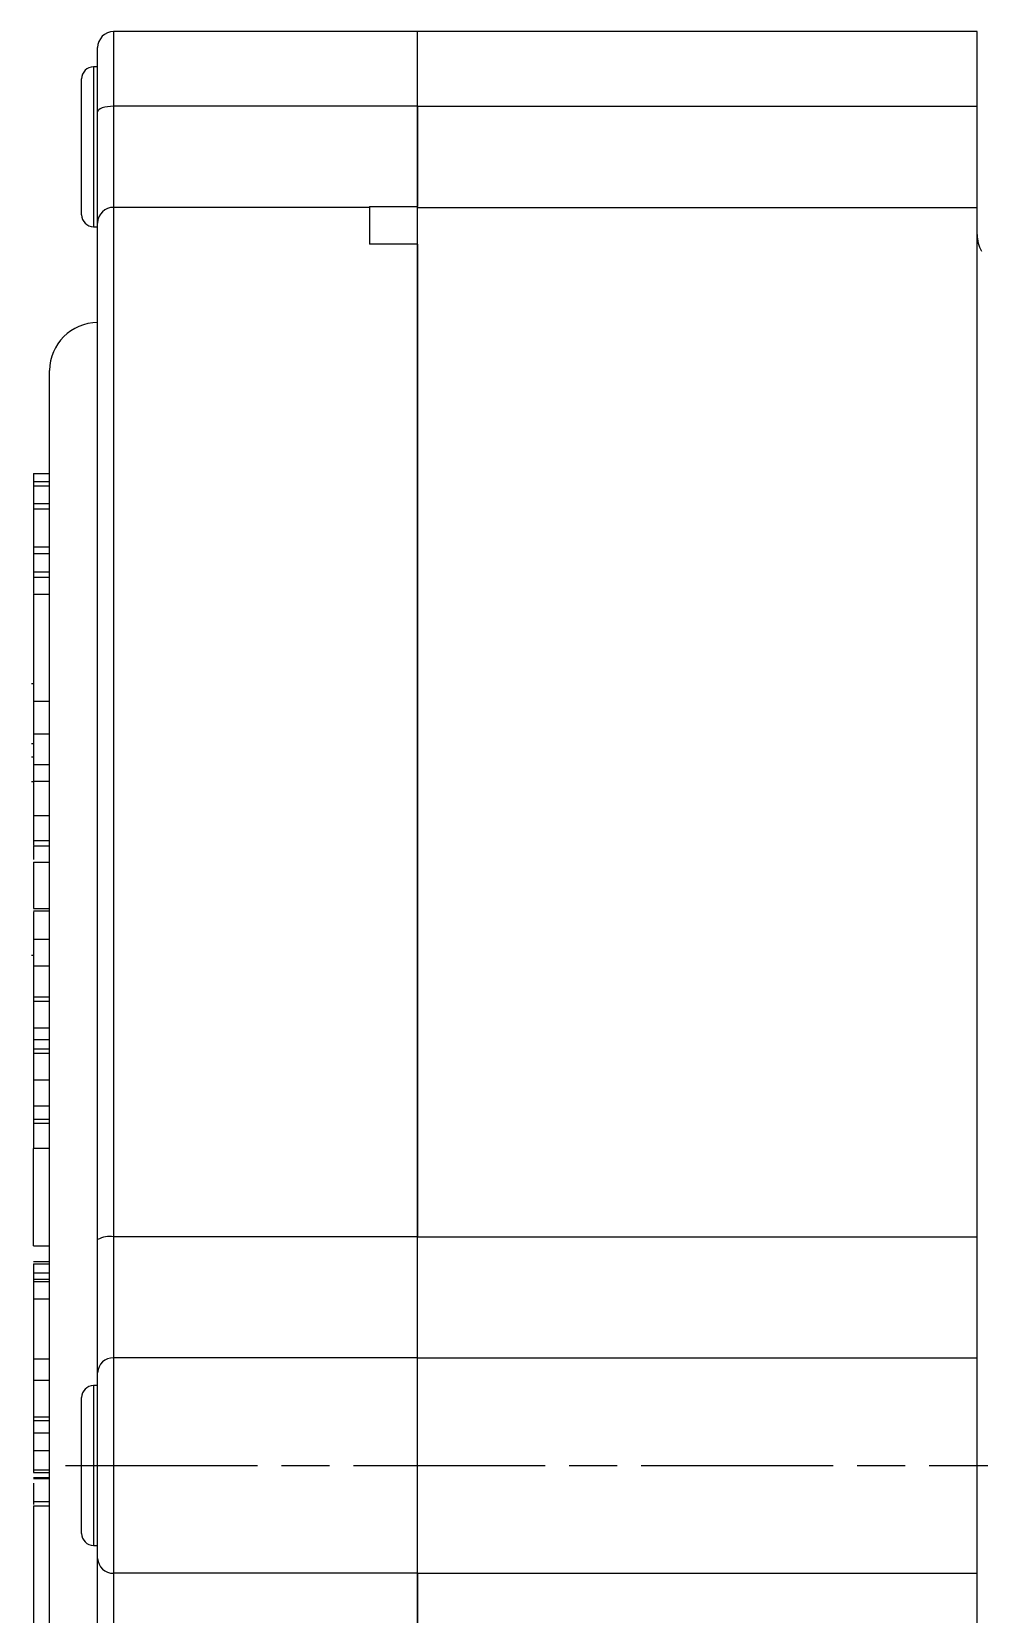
# Model space of a CAD drawing. Header units: millimetres. Extents: x 5231 to 7653, y 7068 to 7959.
# Drawn here: x 6666.9 to 6726.1, y 7338.7 to 7437.7 of the extents above; entities that cross this region are included whole.
import ezdxf

# ---------------------------------------------------------------- set-up
doc = ezdxf.new("R2010")
doc.units = ezdxf.units.MM
doc.linetypes.add('AM_ISO08W050', pattern=[18, 12, -1.5, 3, -1.5])
doc.layers.add('AM_7', color=4, linetype='AM_ISO08W050', lineweight=25)

msp = doc.modelspace()

# ---------------------------------------------------------------- linework, layer by layer
at = {"color": 7, "linetype": 'Continuous', "lineweight": 25}
for p, q in [((6690.975, 7437.734), (6671.975, 7437.734)), ((6671.975, 7437.734), (6671.975, 7433.065)), ((6725.975, 7437.734), (6690.975, 7437.734)), ((6690.975, 7433.065), (6690.975, 7437.734)), ((6725.975, 7433.065), (6725.975, 7437.734)), ((6670.975, 7432.714), (6670.975, 7436.734)), ((6670.975, 7435.534), (6670.725, 7435.534)), ((6670.725, 7435.534), (6670.725, 7430.534)), ((6669.975, 7430.534), (6669.975, 7434.784)), ((6670.975, 7425.759), (6670.975, 7432.714)), ((6671.975, 7433.065), (6671.975, 7426.743)), ((6690.975, 7433.065), (6671.975, 7433.065)), ((6690.975, 7433.065), (6725.975, 7433.065)), ((6690.975, 7426.743), (6690.975, 7433.065)), ((6690.975, 7433.065), (6690.975, 7426.8)), ((6725.975, 7426.743), (6725.975, 7433.065)), ((6669.975, 7426.284), (6669.975, 7430.534)), ((6670.725, 7430.534), (6670.725, 7425.534)), ((6671.975, 7426.743), (6671.975, 7362.346)), ((6687.975, 7426.743), (6671.975, 7426.743)), ((6687.975, 7426.8), (6690.975, 7426.8)), ((6687.975, 7426.8), (6687.975, 7426.743)), ((6687.975, 7426.743), (6687.975, 7424.443)), ((6690.975, 7426.743), (6725.975, 7426.743)), ((6690.975, 7362.346), (6690.975, 7426.743)), ((6725.975, 7362.346), (6725.975, 7426.743)), ((6670.975, 7362.167), (6670.975, 7425.759)), ((6670.725, 7425.534), (6670.975, 7425.534)), ((6690.975, 7424.443), (6687.975, 7424.443)), ((6690.975, 7424.443), (6690.975, 7362.346)), ((6667.975, 7279.534), (6667.975, 7416.534)), ((6666.975, 7410.09), (6667.975, 7410.09)), ((6666.975, 7410.09), (6666.975, 7409.589)), ((6666.975, 7409.589), (6667.975, 7409.589)), ((6666.975, 7409.589), (6666.975, 7409.319)), ((6666.975, 7409.319), (6667.975, 7409.319)), ((6666.975, 7409.319), (6666.975, 7408.225)), ((6666.975, 7408.225), (6667.975, 7408.225)), ((6666.975, 7408.225), (6666.975, 7407.875)), ((6666.975, 7407.875), (6667.975, 7407.875)), ((6666.975, 7407.875), (6666.975, 7405.515)), ((6666.975, 7405.515), (6667.975, 7405.515)), ((6666.975, 7405.515), (6666.975, 7405.094)), ((6666.975, 7405.094), (6667.975, 7405.094)), ((6666.975, 7405.094), (6666.975, 7403.933)), ((6666.975, 7403.933), (6667.975, 7403.933)), ((6666.975, 7403.933), (6666.975, 7403.599)), ((6666.975, 7403.599), (6667.975, 7403.599)), ((6666.975, 7403.599), (6666.975, 7402.588)), ((6666.975, 7402.551), (6667.975, 7402.551)), ((6666.975, 7402.551), (6666.975, 7395.844)), ((6666.975, 7396.931), (6666.85, 7396.931)), ((6666.975, 7395.844), (6667.975, 7395.844)), ((6666.975, 7395.844), (6666.975, 7393.805)), ((6666.975, 7393.18), (6666.85, 7393.18)), ((6666.975, 7393.805), (6667.975, 7393.805)), ((6666.975, 7393.805), (6666.975, 7391.884)), ((6666.85, 7392.379), (6666.975, 7392.379)), ((6666.975, 7391.884), (6667.975, 7391.884)), ((6666.975, 7391.884), (6666.975, 7390.838)), ((6666.85, 7390.819), (6666.975, 7390.819)), ((6666.975, 7390.838), (6667.975, 7390.838)), ((6666.975, 7390.838), (6666.975, 7388.702)), ((6666.975, 7388.702), (6667.975, 7388.702)), ((6666.975, 7388.702), (6666.975, 7387.137)), ((6666.975, 7387.137), (6667.975, 7387.137)), ((6666.975, 7387.137), (6666.975, 7386.842)), ((6666.975, 7386.8), (6667.975, 7386.8)), ((6666.975, 7386.8), (6666.975, 7385.947)), ((6666.975, 7385.772), (6667.975, 7385.772)), ((6666.975, 7382.878), (6667.975, 7382.878)), ((6666.975, 7382.741), (6667.975, 7382.741)), ((6666.975, 7382.665), (6666.975, 7380.954)), ((6666.975, 7380.954), (6667.975, 7380.954)), ((6666.975, 7380.954), (6666.975, 7379.3)), ((6666.975, 7379.945), (6666.85, 7379.945)), ((6666.975, 7379.3), (6667.975, 7379.3)), ((6666.975, 7379.3), (6666.975, 7377.348)), ((6666.975, 7377.348), (6667.975, 7377.348)), ((6666.975, 7377.348), (6666.975, 7377.075)), ((6666.975, 7377.075), (6667.975, 7377.075)), ((6666.975, 7377.075), (6666.975, 7375.416)), ((6666.975, 7375.416), (6667.975, 7375.416)), ((6666.975, 7375.416), (6666.975, 7374.676)), ((6666.975, 7374.676), (6667.975, 7374.676)), ((6666.975, 7374.676), (6666.975, 7374.104)), ((6666.975, 7374.104), (6667.975, 7374.104)), ((6666.975, 7374.104), (6666.975, 7373.831)), ((6666.975, 7373.831), (6667.975, 7373.831)), ((6666.975, 7373.831), (6666.975, 7372.172)), ((6666.975, 7372.172), (6667.975, 7372.172)), ((6666.975, 7372.172), (6666.975, 7370.528)), ((6666.975, 7370.528), (6667.975, 7370.528)), ((6666.975, 7370.528), (6666.975, 7369.701)), ((6666.975, 7369.701), (6667.975, 7369.701)), ((6666.975, 7369.701), (6666.975, 7369.452)), ((6666.975, 7369.452), (6667.975, 7369.452)), ((6666.975, 7369.452), (6666.975, 7367.888)), ((6666.975, 7367.888), (6667.975, 7367.888)), ((6666.975, 7365.58), (6666.975, 7367.876)), ((6666.975, 7361.788), (6666.975, 7365.58)), ((6671.975, 7362.346), (6671.975, 7354.774)), ((6690.975, 7362.346), (6671.975, 7362.346)), ((6690.975, 7362.346), (6725.975, 7362.346)), ((6690.975, 7354.774), (6690.975, 7362.346)), ((6725.975, 7354.774), (6725.975, 7362.346)), ((6666.975, 7361.788), (6667.975, 7361.788)), ((6670.975, 7353.838), (6670.975, 7362.167)), ((6666.975, 7360.789), (6667.975, 7360.789)), ((6666.975, 7360.645), (6667.975, 7360.645)), ((6666.975, 7360.645), (6666.975, 7360.086)), ((6666.975, 7360.086), (6667.975, 7360.086)), ((6666.975, 7360.086), (6666.975, 7359.694)), ((6666.975, 7359.694), (6667.975, 7359.694)), ((6666.975, 7359.694), (6666.975, 7359.551)), ((6666.975, 7359.551), (6667.975, 7359.551)), ((6666.975, 7359.551), (6666.975, 7358.453)), ((6666.975, 7358.453), (6667.975, 7358.453)), ((6666.975, 7358.453), (6666.975, 7354.714)), ((6666.975, 7354.714), (6667.975, 7354.714)), ((6666.975, 7354.714), (6666.975, 7353.384)), ((6671.975, 7354.774), (6671.975, 7341.294)), ((6690.975, 7354.774), (6671.975, 7354.774)), ((6690.975, 7354.774), (6725.975, 7354.774)), ((6690.975, 7341.294), (6690.975, 7354.774)), ((6725.975, 7341.294), (6725.975, 7354.774)), ((6666.975, 7353.384), (6667.975, 7353.384)), ((6670.975, 7342.23), (6670.975, 7353.838)), ((6670.975, 7353.034), (6670.725, 7353.034)), ((6670.725, 7353.034), (6670.725, 7343.034)), ((6669.975, 7343.784), (6669.975, 7352.284)), ((6666.975, 7351.274), (6666.975, 7351.073)), ((6666.975, 7351.073), (6667.975, 7351.073)), ((6666.975, 7351.073), (6666.975, 7350.842)), ((6666.975, 7350.842), (6667.975, 7350.842)), ((6666.975, 7350.234), (6666.975, 7348.982)), ((6666.975, 7350.09), (6667.975, 7350.09)), ((6666.975, 7348.982), (6667.975, 7348.982)), ((6666.975, 7348.982), (6666.975, 7347.768)), ((6666.975, 7347.768), (6667.975, 7347.768)), ((6666.975, 7347.595), (6667.975, 7347.595)), ((6666.975, 7347.278), (6667.975, 7347.278)), ((6666.975, 7347.22), (6667.975, 7347.22)), ((6666.975, 7345.789), (6667.975, 7345.789)), ((6666.975, 7345.789), (6666.975, 7345.597)), ((6666.975, 7345.513), (6667.975, 7345.513)), ((6666.975, 7345.513), (6666.975, 7336.439)), ((6670.725, 7343.034), (6670.975, 7343.034)), ((6670.975, 7333.9), (6670.975, 7342.23)), ((6690.975, 7341.294), (6671.975, 7341.294)), ((6671.975, 7341.294), (6671.975, 7333.721)), ((6690.975, 7341.294), (6725.975, 7341.294)), ((6690.975, 7333.721), (6690.975, 7341.294)), ((6690.975, 7341.294), (6690.975, 7334.008)), ((6725.975, 7333.721), (6725.975, 7341.294))]:
    msp.add_line(p, q, dxfattribs=at)
at = {"color": 7, "linetype": 'Continuous', "lineweight": 25, "flags": 128}
msp.add_lwpolyline([(6671.975, 7433.065), (6671.78, 7433.059), (6671.593, 7433.039), (6671.42, 7433.006), (6671.268, 7432.962), (6671.144, 7432.909), (6671.051, 7432.848), (6670.994, 7432.782), (6670.975, 7432.714)], dxfattribs=at)
at = {"color": 7, "linetype": 'Continuous', "lineweight": 25}
for centre, radius, start, end in [((6671.975, 7436.734), 1, 90, 180), ((6670.725, 7434.784), 0.75, 90, 180), ((6671.967, 7425.751), 0.992, 89.53784, 179.53026), ((6670.725, 7426.284), 0.75, 180, 270), ((6727.975, 7425.034), 2, 180, 211.04781), ((6670.975, 7416.534), 3, 90, 180), ((6671.733, 7360.815), 1.551, 81.02103, 119.26557), ((6671.944, 7353.805), 0.97, 88.17325, 178.0486), ((6670.725, 7352.284), 0.75, 90, 180), ((6670.725, 7343.784), 0.75, 180, 270), ((6671.944, 7342.263), 0.97, 181.9514, 271.82675)]:
    msp.add_arc(centre, radius, start, end, dxfattribs=at)
for points, knots in [([(6666.975, 7385.772), (6666.975, 7385.214), (6666.975, 7384.438), (6666.975, 7383.388), (6666.975, 7383.048), (6666.975, 7382.878)], [0, 0, 0, 0, 0.5613588, 0.7804822, 1, 1, 1, 1]), ([(6666.975, 7353.384), (6666.975, 7353.01), (6666.975, 7352.261), (6666.975, 7351.438), (6666.975, 7351.211), (6666.975, 7351.073)], [0, 0, 0, 0, 0.280047, 0.559985, 1, 1, 1, 1]), ([(6666.975, 7350.842), (6666.975, 7350.781), (6666.975, 7350.696), (6666.975, 7350.378), (6666.975, 7350.186), (6666.975, 7350.09)], [0, 0, 0, 0, 0.559564, 0.78005, 1, 1, 1, 1]), ([(6666.975, 7347.768), (6666.975, 7347.761), (6666.975, 7347.748), (6666.975, 7347.642), (6666.975, 7347.595)], [0, 0, 0, 0, 0.559951, 1, 1, 1, 1]), ([(6666.975, 7346.928), (6666.975, 7346.795), (6666.975, 7346.154), (6666.975, 7345.95), (6666.975, 7345.789)], [0, 0, 0, 0, 0.207257, 1, 1, 1, 1])]:
    msp.add_open_spline(points, degree=3, knots=knots, dxfattribs=at)
at = {"layer": 'AM_7'}
msp.add_line((6668.975, 7348.034), (7036.975, 7348.034), dxfattribs=at)

doc.saveas('drawing.dxf')
